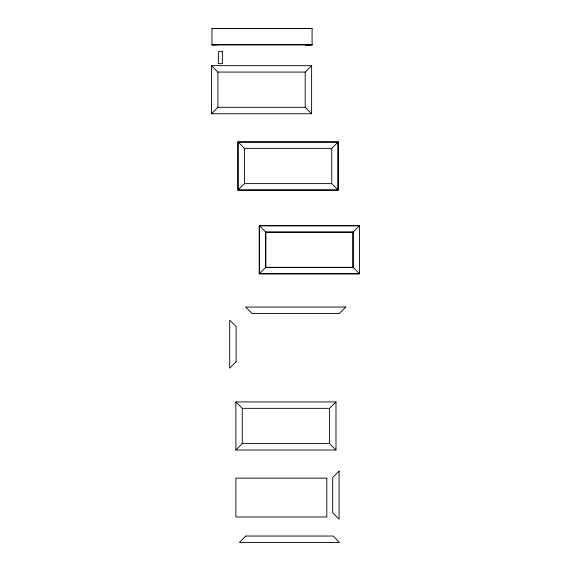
<?xml version="1.0" encoding="UTF-8"?>
<svg xmlns="http://www.w3.org/2000/svg" width="571" height="571" viewBox="0 0 571 571"><rect width="100%" height="100%" fill="white"/><g stroke="black" fill="none" stroke-linecap="round" stroke-linejoin="round"><path stroke-width="0.86" d="M211.498 113.729L217.908 107.319L305.207 107.319L311.616 113.729L311.616 65.672L211.498 65.672L211.498 113.729L311.616 113.729M211.498 65.672L217.908 72.082L305.207 72.082L311.616 65.672M238.043 190.015L244.445 183.605L331.751 183.605L338.153 190.015L338.153 141.958L238.043 141.958L238.043 190.015L338.153 190.015M238.043 141.958L244.445 148.367L331.751 148.367L338.153 141.958M259.384 273.73L265.793 267.321L353.092 267.321L359.502 273.73L359.502 225.673L259.384 225.673L259.384 273.73L359.502 273.73M259.384 225.673L265.793 232.083L353.092 232.083L359.502 225.673M235.873 449.998L242.275 443.596L329.581 443.596L335.984 449.998L335.984 401.948L235.873 401.948L235.873 449.998L335.984 449.998M235.873 401.948L242.275 408.351L329.581 408.351L335.984 401.948M211.962 28.55L312.08 28.55L312.08 44.981L211.962 44.981L211.962 28.55L312.08 28.55M211.962 44.981L218.372 44.624L211.962 44.567L312.08 44.567L305.671 44.923L312.08 44.981M359.373 225.788L259.255 225.788L259.255 273.844L359.373 273.844M353.092 232.083L353.092 267.321M331.751 148.367L331.751 183.605M329.581 408.351L329.581 443.596M305.207 72.082L305.207 107.319M265.793 232.083L265.793 267.321M244.445 148.367L244.445 183.605M242.275 408.351L242.275 443.596M217.908 72.082L217.908 107.319M236.109 361.778L229.699 368.188L229.699 320.131L236.109 326.541L236.109 361.778M345.755 307.034L339.345 313.443L252.047 313.443L245.637 307.034L345.755 307.034M245.808 536.041L239.406 542.45L339.517 542.45L333.114 536.041L245.808 536.041M339.088 471.111L332.679 477.52L332.679 512.758L339.088 519.167L339.088 471.111M222.376 51.661L218.372 51.661L218.372 63.674L222.376 63.674L222.376 51.661M338.025 142.072L237.914 142.072L237.914 190.122L338.025 190.122L338.025 142.072M352.964 232.197L265.665 232.197L265.665 267.435L352.964 267.435L352.964 232.197M326.79 478.155L235.887 478.155L235.887 516.998L326.79 516.998L326.79 478.155"/></g></svg>
